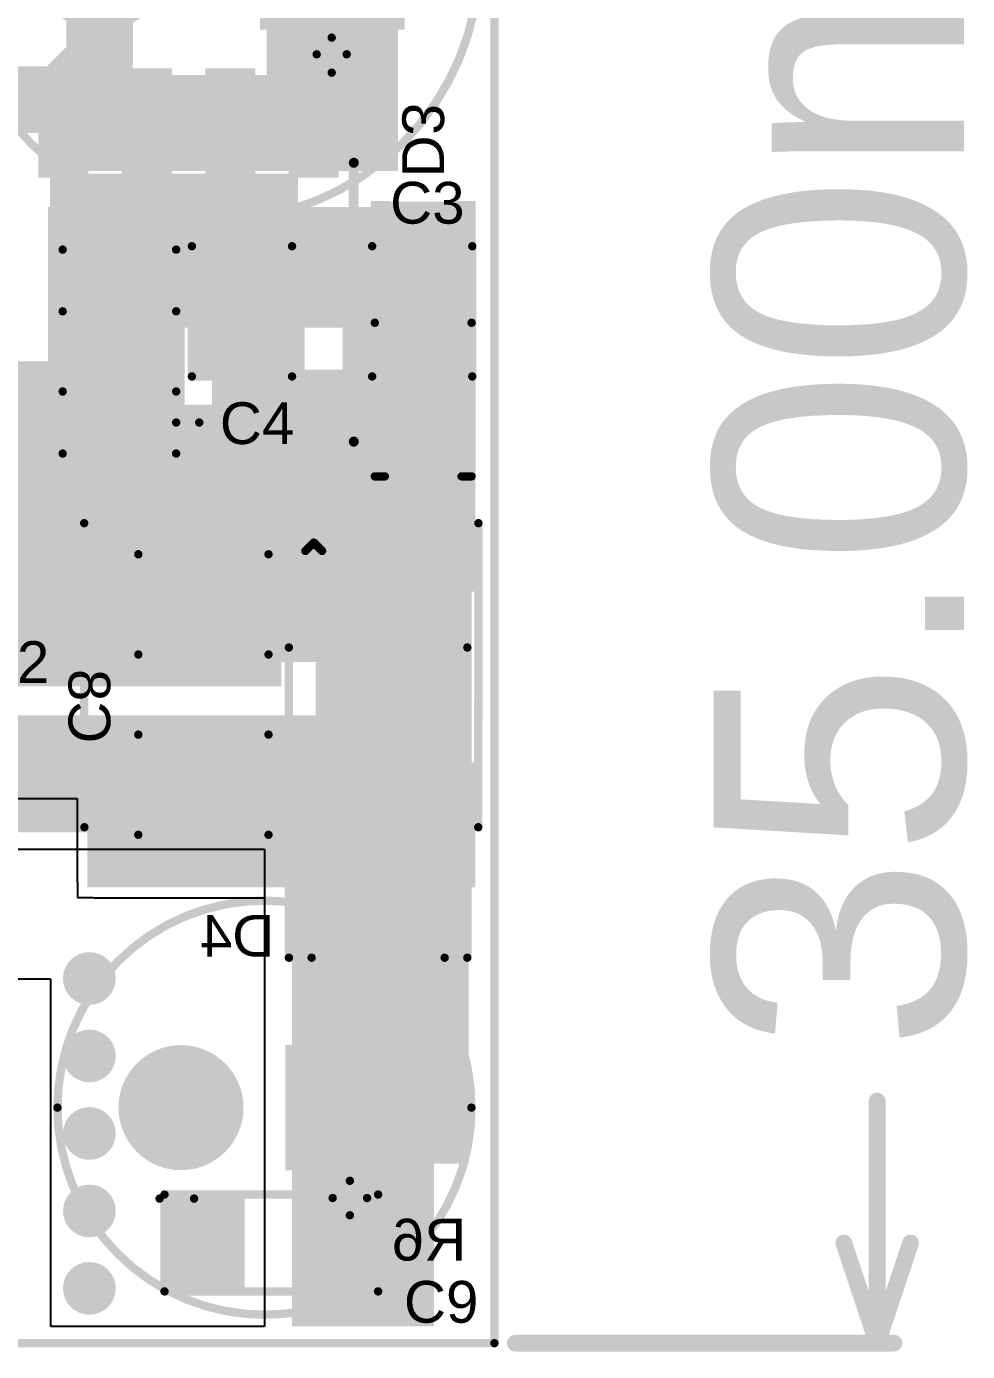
# Model space of a CAD drawing. Header units: millimetres. Extents: x -0.24 to 4.31, y 0 to 2.89.
# Drawn here: x 1.176 to 1.74, y -0.005 to 0.789 of the extents above; entities that cross this region are included whole.
import ezdxf

# ---------------------------------------------------------------- set-up
doc = ezdxf.new("R2010")
doc.units = ezdxf.units.MM
doc.header["$MEASUREMENT"] = 0
for name, color, linetype in [('BottomLayer', 5, 'Continuous'), ('BottomOverlay', 54, 'Continuous'), ('BottomPaste', 16, 'Continuous'), ('BottomSolder', 6, 'Continuous'), ('Mechanical1', 6, 'Continuous'), ('Mechanical2', 216, 'Continuous'), ('MultiLayer', 9, 'Continuous'), ('PadHoleLayer', 156, 'Continuous'), ('TopLayer', 1, 'Continuous'), ('TopOverlay', 2, 'Continuous'), ('TopPaste', 8, 'Continuous'), ('TopSolder', 216, 'Continuous'), ('ViaHoleLayer', 16, 'Continuous')]:
    doc.layers.add(name, color=color, linetype=linetype)
doc.styles.add('Arial', font='', dxfattribs={"height": 0.2})
doc.styles.get('Arial').set_extended_font_data('Arial')

# ---------------------------------------------------------------- blocks, each defined once
blk = doc.blocks.new('6_8UF400V87EC0241_8')
at = {"layer": 'BottomLayer'}
blk.add_hatch(color=5, dxfattribs=at).paths.add_polyline_path([(-0.10866, 0.03937), (-0.02992, 0.03937), (-0.02992, -0.03937), (-0.10866, -0.03937)])
h = blk.add_hatch(color=5, dxfattribs=at)
edge = h.paths.add_edge_path()
edge.add_arc((0.06929, 0), 0.03937, 0, 360)
at = {"layer": 'BottomSolder'}
blk.add_hatch(color=6, dxfattribs=at).paths.add_polyline_path([(-0.11266, 0.04337), (-0.02592, 0.04337), (-0.02592, -0.04337), (-0.11266, -0.04337)])
h = blk.add_hatch(color=6, dxfattribs=at)
edge = h.paths.add_edge_path()
edge.add_arc((0.06929, 0), 0.04337, 0, 360)
at = {"layer": 'MultiLayer'}
blk.add_hatch(color=9, dxfattribs=at).paths.add_polyline_path([(-0.10866, 0.03937), (-0.02992, 0.03937), (-0.02992, -0.03937), (-0.10866, -0.03937)])
h = blk.add_hatch(color=9, dxfattribs=at)
edge = h.paths.add_edge_path()
edge.add_arc((0.06929, 0), 0.03937, 0, 360)
at = {"layer": 'PadHoleLayer'}
h = blk.add_hatch(color=156, dxfattribs=at)
edge = h.paths.add_edge_path()
edge.add_arc((-0.06929, 0), 0.01969, 0, 360)
h = blk.add_hatch(color=156, dxfattribs=at)
edge = h.paths.add_edge_path()
edge.add_arc((0.06929, 0), 0.01969, 0, 360)
at = {"layer": 'TopLayer'}
blk.add_hatch(color=1, dxfattribs=at).paths.add_polyline_path([(-0.10866, 0.03937), (-0.02992, 0.03937), (-0.02992, -0.03937), (-0.10866, -0.03937)])
h = blk.add_hatch(color=1, dxfattribs=at)
edge = h.paths.add_edge_path()
edge.add_arc((0.06929, 0), 0.03937, 0, 360)
at = {"layer": 'TopSolder'}
blk.add_hatch(color=216, dxfattribs=at).paths.add_polyline_path([(-0.11266, 0.04337), (-0.02592, 0.04337), (-0.02592, -0.04337), (-0.11266, -0.04337)])
h = blk.add_hatch(color=216, dxfattribs=at)
edge = h.paths.add_edge_path()
edge.add_arc((0.06929, 0), 0.04337, 0, 360)
at = {"layer": 'TopOverlay'}
for points, const_width in [([(0.15748, 0, 1), (-0.15748, 0, 1)], 0.005), ([(-0.07015, 0.06907, 1), (-0.06765, 0.06907, 1)], 0.0025), ([(-0.07915, 0.05807, 1), (-0.07665, 0.05807, 1)], 0.0025), ([(-0.06115, 0.05807, 1), (-0.05865, 0.05807, 1)], 0.0025), ([(-0.07015, 0.04807, 1), (-0.06765, 0.04807, 1)], 0.0025), ([(-0.15873, 0, 1), (-0.15623, 0, 1)], 0.0025), ([(0.15623, 0, 1), (0.15873, 0, 1)], 0.0025)]:
    blk.add_lwpolyline(points, format="xyb", close=True, dxfattribs=dict(at, const_width=const_width))
at = {"layer": 'TopOverlay', "const_width": 0.005}
for points in [[(-0.0689, 0.06907), (-0.0689, 0.04807)], [(-0.0599, 0.05807), (-0.0779, 0.05807)]]:
    blk.add_lwpolyline(points, dxfattribs=at)
blk = doc.blocks.new('YNR6045_221M_10')
at = {"layer": 'TopLayer'}
for points in [[(-0.12205, 0.1122), (-0.05512, 0.1122), (-0.05512, -0.1122), (-0.12205, -0.1122)], [(0.05512, 0.1122), (0.12205, 0.1122), (0.12205, -0.1122), (0.05512, -0.1122)]]:
    blk.add_hatch(color=1, dxfattribs=at).paths.add_polyline_path(points)
at = {"layer": 'TopPaste'}
for points in [[(-0.12205, 0.1122), (-0.05512, 0.1122), (-0.05512, -0.1122), (-0.12205, -0.1122)], [(0.05512, 0.1122), (0.12205, 0.1122), (0.12205, -0.1122), (0.05512, -0.1122)]]:
    blk.add_hatch(color=8, dxfattribs=at).paths.add_polyline_path(points)
at = {"layer": 'TopSolder'}
for points in [[(-0.12605, 0.1162), (-0.05112, 0.1162), (-0.05112, -0.1162), (-0.12605, -0.1162)], [(0.05112, 0.1162), (0.12605, 0.1162), (0.12605, -0.1162), (0.05112, -0.1162)]]:
    blk.add_hatch(color=216, dxfattribs=at).paths.add_polyline_path(points)
at = {"layer": 'TopOverlay', "const_width": 0.005}
for points in [[(0.09, 0.118), (-0.09211, 0.11811)], [(-0.09211, -0.11811), (0.09, -0.118)]]:
    blk.add_lwpolyline(points, dxfattribs=at)
at = {"layer": 'TopOverlay', "const_width": 0.0025}
for points in [[(-0.09336, 0.11811, 1), (-0.09086, 0.11811, 1)], [(0.08875, 0.118, 1), (0.09125, 0.118, 1)], [(-0.09336, -0.11811, 1), (-0.09086, -0.11811, 1)], [(0.08875, -0.118, 1), (0.09125, -0.118, 1)]]:
    blk.add_lwpolyline(points, format="xyb", close=True, dxfattribs=at)
blk = doc.blocks.new('SHW680UF10V6_3X11_11')
at = {"layer": 'BottomLayer'}
blk.add_hatch(color=5, dxfattribs=at).paths.add_polyline_path([(-0.08346, 0.03346), (-0.01654, 0.03346), (-0.01654, -0.03346), (-0.08346, -0.03346)])
h = blk.add_hatch(color=5, dxfattribs=at)
edge = h.paths.add_edge_path()
edge.add_arc((0.05, 0), 0.03346, 0, 360)
at = {"layer": 'BottomSolder'}
blk.add_hatch(color=6, dxfattribs=at).paths.add_polyline_path([(-0.08746, 0.03746), (-0.01254, 0.03746), (-0.01254, -0.03746), (-0.08746, -0.03746)])
h = blk.add_hatch(color=6, dxfattribs=at)
edge = h.paths.add_edge_path()
edge.add_arc((0.05, 0), 0.03746, 0, 360)
at = {"layer": 'MultiLayer'}
blk.add_hatch(color=9, dxfattribs=at).paths.add_polyline_path([(-0.08346, 0.03346), (-0.01654, 0.03346), (-0.01654, -0.03346), (-0.08346, -0.03346)])
h = blk.add_hatch(color=9, dxfattribs=at)
edge = h.paths.add_edge_path()
edge.add_arc((0.05, 0), 0.03346, 0, 360)
at = {"layer": 'PadHoleLayer'}
h = blk.add_hatch(color=156, dxfattribs=at)
edge = h.paths.add_edge_path()
edge.add_arc((-0.05, 0), 0.01969, 0, 360)
h = blk.add_hatch(color=156, dxfattribs=at)
edge = h.paths.add_edge_path()
edge.add_arc((0.05, 0), 0.01969, 0, 360)
at = {"layer": 'TopLayer'}
blk.add_hatch(color=1, dxfattribs=at).paths.add_polyline_path([(-0.08346, 0.03346), (-0.01654, 0.03346), (-0.01654, -0.03346), (-0.08346, -0.03346)])
h = blk.add_hatch(color=1, dxfattribs=at)
edge = h.paths.add_edge_path()
edge.add_arc((0.05, 0), 0.03346, 0, 360)
at = {"layer": 'TopSolder'}
blk.add_hatch(color=216, dxfattribs=at).paths.add_polyline_path([(-0.08746, 0.03746), (-0.01254, 0.03746), (-0.01254, -0.03746), (-0.08746, -0.03746)])
h = blk.add_hatch(color=216, dxfattribs=at)
edge = h.paths.add_edge_path()
edge.add_arc((0.05, 0), 0.03746, 0, 360)
at = {"layer": 'TopOverlay'}
for points, const_width in [([(0.12402, 0, 1), (-0.12402, 0, 1)], 0.005), ([(-0.05243, 0.06447, 1), (-0.04993, 0.06447, 1)], 0.0025), ([(-0.06277, 0.05413, 1), (-0.06027, 0.05413, 1)], 0.0025), ([(-0.0421, 0.05413, 1), (-0.0396, 0.05413, 1)], 0.0025), ([(0.04091, 0.05447, 1), (0.04342, 0.05447, 1)], 0.0025), ([(0.06158, 0.05447, 1), (0.06408, 0.05447, 1)], 0.0025), ([(-0.05243, 0.0438, 1), (-0.04993, 0.0438, 1)], 0.0025), ([(-0.12527, 0, 1), (-0.12277, 0, 1)], 0.0025), ([(0.12277, 0, 1), (0.12527, 0, 1)], 0.0025)]:
    blk.add_lwpolyline(points, format="xyb", close=True, dxfattribs=dict(at, const_width=const_width))
at = {"layer": 'TopOverlay', "const_width": 0.005}
for points in [[(-0.05118, 0.06447), (-0.05118, 0.0438)], [(-0.04085, 0.05413), (-0.06152, 0.05413)], [(0.06283, 0.05447), (0.04217, 0.05447)]]:
    blk.add_lwpolyline(points, dxfattribs=at)
blk = doc.blocks.new('C___1206_12')
at = {"layer": 'TopLayer'}
for points in [[(-0.07953, 0.035), (-0.02047, 0.035), (-0.02047, -0.035), (-0.07953, -0.035)], [(0.02047, 0.035), (0.07953, 0.035), (0.07953, -0.035), (0.02047, -0.035)]]:
    blk.add_hatch(color=1, dxfattribs=at).paths.add_polyline_path(points)
at = {"layer": 'TopPaste'}
for points in [[(-0.07953, 0.035), (-0.02047, 0.035), (-0.02047, -0.035), (-0.07953, -0.035)], [(0.02047, 0.035), (0.07953, 0.035), (0.07953, -0.035), (0.02047, -0.035)]]:
    blk.add_hatch(color=8, dxfattribs=at).paths.add_polyline_path(points)
at = {"layer": 'TopSolder'}
for points in [[(-0.08353, 0.039), (-0.01647, 0.039), (-0.01647, -0.039), (-0.08353, -0.039)], [(0.01647, 0.039), (0.08353, 0.039), (0.08353, -0.039), (0.01647, -0.039)]]:
    blk.add_hatch(color=216, dxfattribs=at).paths.add_polyline_path(points)
at = {"layer": 'TopOverlay', "const_width": 0.005}
for points in [[(-0.084, 0.039), (-0.084, -0.039)], [(-0.024, 0.039), (-0.084, 0.039)], [(0.084, 0.039), (0.024, 0.039)], [(0.084, 0.039), (0.084, -0.039)], [(-0.024, -0.039), (-0.084, -0.039)], [(0.084, -0.039), (0.024, -0.039)]]:
    blk.add_lwpolyline(points, dxfattribs=at)
at = {"layer": 'TopOverlay', "const_width": 0.0025}
for points in [[(-0.08525, 0.039, 1), (-0.08275, 0.039, 1)], [(-0.08525, 0.039, 1), (-0.08275, 0.039, 1)], [(-0.02525, 0.039, 1), (-0.02275, 0.039, 1)], [(0.02275, 0.039, 1), (0.02525, 0.039, 1)], [(0.08275, 0.039, 1), (0.08525, 0.039, 1)], [(0.08275, 0.039, 1), (0.08525, 0.039, 1)], [(-0.08525, -0.039, 1), (-0.08275, -0.039, 1)], [(-0.08525, -0.039, 1), (-0.08275, -0.039, 1)], [(-0.02525, -0.039, 1), (-0.02275, -0.039, 1)], [(0.02275, -0.039, 1), (0.02525, -0.039, 1)], [(0.08275, -0.039, 1), (0.08525, -0.039, 1)], [(0.08275, -0.039, 1), (0.08525, -0.039, 1)]]:
    blk.add_lwpolyline(points, format="xyb", close=True, dxfattribs=at)
blk = doc.blocks.new('C___0805_13')
at = {"layer": 'TopLayer'}
for points in [[(-0.05772, 0.03), (-0.02228, 0.03), (-0.02228, -0.03), (-0.05772, -0.03)], [(0.02228, 0.03), (0.05772, 0.03), (0.05772, -0.03), (0.02228, -0.03)]]:
    blk.add_hatch(color=1, dxfattribs=at).paths.add_polyline_path(points)
at = {"layer": 'TopPaste'}
for points in [[(-0.05772, 0.03), (-0.02228, 0.03), (-0.02228, -0.03), (-0.05772, -0.03)], [(0.02228, 0.03), (0.05772, 0.03), (0.05772, -0.03), (0.02228, -0.03)]]:
    blk.add_hatch(color=8, dxfattribs=at).paths.add_polyline_path(points)
at = {"layer": 'TopSolder'}
for points in [[(-0.06047, 0.03276), (-0.01953, 0.03276), (-0.01953, -0.03276), (-0.06047, -0.03276)], [(0.01953, 0.03276), (0.06047, 0.03276), (0.06047, -0.03276), (0.01953, -0.03276)]]:
    blk.add_hatch(color=216, dxfattribs=at).paths.add_polyline_path(points)
at = {"layer": 'TopOverlay', "const_width": 0.005}
for points in [[(-0.06117, 0.034), (-0.024, 0.034)], [(-0.06117, 0.034), (-0.06117, -0.034)], [(0.024, 0.034), (0.06095, 0.034)], [(0.06095, 0.034), (0.06095, -0.034)], [(-0.06117, -0.034), (-0.024, -0.034)], [(0.024, -0.034), (0.06095, -0.034)]]:
    blk.add_lwpolyline(points, dxfattribs=at)
at = {"layer": 'TopOverlay', "const_width": 0.0025}
for points in [[(-0.06242, 0.034, 1), (-0.05992, 0.034, 1)], [(-0.06242, 0.034, 1), (-0.05992, 0.034, 1)], [(-0.02525, 0.034, 1), (-0.02275, 0.034, 1)], [(0.02275, 0.034, 1), (0.02525, 0.034, 1)], [(0.0597, 0.034, 1), (0.0622, 0.034, 1)], [(0.0597, 0.034, 1), (0.0622, 0.034, 1)], [(-0.06242, -0.034, 1), (-0.05992, -0.034, 1)], [(-0.06242, -0.034, 1), (-0.05992, -0.034, 1)], [(-0.02525, -0.034, 1), (-0.02275, -0.034, 1)], [(0.02275, -0.034, 1), (0.02525, -0.034, 1)], [(0.0597, -0.034, 1), (0.0622, -0.034, 1)], [(0.0597, -0.034, 1), (0.0622, -0.034, 1)]]:
    blk.add_lwpolyline(points, format="xyb", close=True, dxfattribs=at)
blk = doc.blocks.new('C___1206_B_16')
at = {"layer": 'BottomLayer'}
for points in [[(-0.08, 0.035), (-0.02, 0.035), (-0.02, -0.035), (-0.08, -0.035)], [(0.02, 0.035), (0.08, 0.035), (0.08, -0.035), (0.02, -0.035)]]:
    blk.add_hatch(color=5, dxfattribs=at).paths.add_polyline_path(points)
at = {"layer": 'BottomPaste'}
for points in [[(-0.08, 0.035), (-0.02, 0.035), (-0.02, -0.035), (-0.08, -0.035)], [(0.02, 0.035), (0.08, 0.035), (0.08, -0.035), (0.02, -0.035)]]:
    blk.add_hatch(color=16, dxfattribs=at).paths.add_polyline_path(points)
at = {"layer": 'BottomSolder'}
for points in [[(-0.084, 0.039), (-0.016, 0.039), (-0.016, -0.039), (-0.084, -0.039)], [(0.016, 0.039), (0.084, 0.039), (0.084, -0.039), (0.016, -0.039)]]:
    blk.add_hatch(color=6, dxfattribs=at).paths.add_polyline_path(points)
at = {"layer": 'BottomOverlay', "const_width": 0.005}
for points in [[(-0.084, -0.039), (-0.084, 0.039)], [(-0.024, 0.039), (-0.084, 0.039)], [(0.084, 0.039), (0.024, 0.039)], [(0.084, -0.039), (0.084, 0.039)], [(-0.024, -0.039), (-0.084, -0.039)], [(0.084, -0.039), (0.024, -0.039)]]:
    blk.add_lwpolyline(points, dxfattribs=at)
at = {"layer": 'BottomOverlay', "const_width": 0.0025}
for points in [[(-0.08525, 0.039, 1), (-0.08275, 0.039, 1)], [(-0.08525, 0.039, 1), (-0.08275, 0.039, 1)], [(-0.02525, 0.039, 1), (-0.02275, 0.039, 1)], [(0.02275, 0.039, 1), (0.02525, 0.039, 1)], [(0.08275, 0.039, 1), (0.08525, 0.039, 1)], [(0.08275, 0.039, 1), (0.08525, 0.039, 1)], [(-0.08525, -0.039, 1), (-0.08275, -0.039, 1)], [(-0.08525, -0.039, 1), (-0.08275, -0.039, 1)], [(-0.02525, -0.039, 1), (-0.02275, -0.039, 1)], [(0.02275, -0.039, 1), (0.02525, -0.039, 1)], [(0.08275, -0.039, 1), (0.08525, -0.039, 1)], [(0.08275, -0.039, 1), (0.08525, -0.039, 1)]]:
    blk.add_lwpolyline(points, format="xyb", close=True, dxfattribs=at)
blk = doc.blocks.new('SOD_123_B_19')
at = {"layer": 'BottomLayer'}
for points in [[(-0.08071, -0.01772), (-0.08071, 0.01772), (-0.04331, 0.01772), (-0.04331, -0.01772)], [(0.04331, -0.01772), (0.04331, 0.01772), (0.08071, 0.01772), (0.08071, -0.01772)]]:
    blk.add_hatch(color=5, dxfattribs=at).paths.add_polyline_path(points)
at = {"layer": 'BottomOverlay'}
for points in [[(0.038, 0.02), (0.111, 0.02), (0.111, 0.0315), (0.038, 0.0315)], [(0.08308, -0.03115), (0.11062, -0.03115), (0.11062, 0.03085), (0.08308, 0.03085)], [(0.038, -0.0315), (0.111, -0.0315), (0.111, -0.02), (0.038, -0.02)]]:
    blk.add_hatch(color=54, dxfattribs=at).paths.add_polyline_path(points)
at = {"layer": 'BottomPaste'}
for points in [[(-0.08071, -0.01772), (-0.08071, 0.01772), (-0.04331, 0.01772), (-0.04331, -0.01772)], [(0.04331, -0.01772), (0.04331, 0.01772), (0.08071, 0.01772), (0.08071, -0.01772)]]:
    blk.add_hatch(color=16, dxfattribs=at).paths.add_polyline_path(points)
at = {"layer": 'BottomSolder'}
for points in [[(-0.08471, -0.02172), (-0.08471, 0.02172), (-0.03931, 0.02172), (-0.03931, -0.02172)], [(0.03931, -0.02172), (0.03931, 0.02172), (0.08471, 0.02172), (0.08471, -0.02172)]]:
    blk.add_hatch(color=6, dxfattribs=at).paths.add_polyline_path(points)
at = {"layer": 'BottomOverlay', "const_width": 0.005}
for points in [[(-0.054, 0.029), (-0.054, 0.023)], [(-0.054, 0.029), (0.038, 0.029)], [(-0.054, -0.023), (-0.054, -0.029)], [(-0.054, -0.029), (0.038, -0.029)]]:
    blk.add_lwpolyline(points, dxfattribs=at)
at = {"layer": 'BottomOverlay', "const_width": 0.0025}
for points in [[(-0.05525, 0.029, 1), (-0.05275, 0.029, 1)], [(-0.05525, 0.029, 1), (-0.05275, 0.029, 1)], [(-0.05525, 0.023, 1), (-0.05275, 0.023, 1)], [(0.03675, 0.029, 1), (0.03925, 0.029, 1)], [(-0.05525, -0.023, 1), (-0.05275, -0.023, 1)], [(-0.05525, -0.029, 1), (-0.05275, -0.029, 1)], [(-0.05525, -0.029, 1), (-0.05275, -0.029, 1)], [(0.03675, -0.029, 1), (0.03925, -0.029, 1)]]:
    blk.add_lwpolyline(points, format="xyb", close=True, dxfattribs=at)
blk = doc.blocks.new('SMA_B_20')
at = {"layer": 'BottomLayer'}
for points in [[(-0.12795, 0.03346), (-0.02953, 0.03346), (-0.02953, -0.03346), (-0.12795, -0.03346)], [(0.02953, 0.03346), (0.12795, 0.03346), (0.12795, -0.03346), (0.02953, -0.03346)]]:
    blk.add_hatch(color=5, dxfattribs=at).paths.add_polyline_path(points)
at = {"layer": 'BottomOverlay'}
for points in [[(-0.15471, -0.05595), (-0.12905, -0.05595), (-0.12905, 0.056), (-0.15471, 0.056)], [(-0.12992, 0.03638), (-0.1022, 0.03638), (-0.1022, 0.05598), (-0.12992, 0.05598)], [(-0.12992, -0.05598), (-0.1022, -0.05598), (-0.1022, -0.03638), (-0.12992, -0.03638)]]:
    blk.add_hatch(color=54, dxfattribs=at).paths.add_polyline_path(points)
at = {"layer": 'BottomPaste'}
for points in [[(-0.12795, 0.03346), (-0.02953, 0.03346), (-0.02953, -0.03346), (-0.12795, -0.03346)], [(0.02953, 0.03346), (0.12795, 0.03346), (0.12795, -0.03346), (0.02953, -0.03346)]]:
    blk.add_hatch(color=16, dxfattribs=at).paths.add_polyline_path(points)
at = {"layer": 'BottomSolder'}
for points in [[(-0.13195, 0.03746), (-0.02553, 0.03746), (-0.02553, -0.03746), (-0.13195, -0.03746)], [(0.02553, 0.03746), (0.13195, 0.03746), (0.13195, -0.03746), (0.02553, -0.03746)]]:
    blk.add_hatch(color=6, dxfattribs=at).paths.add_polyline_path(points)
at = {"layer": 'BottomOverlay', "const_width": 0.005}
for points in [[(0.08115, 0.05345), (-0.10465, 0.05345)], [(0.08115, 0.03985), (0.08115, 0.05345)], [(0.08115, -0.05345), (0.08115, -0.03985)], [(0.08115, -0.05345), (-0.10465, -0.05345)]]:
    blk.add_lwpolyline(points, dxfattribs=at)
at = {"layer": 'BottomOverlay', "const_width": 0.0025}
for points in [[(-0.1059, 0.05345, 1), (-0.1034, 0.05345, 1)], [(0.0799, 0.05345, 1), (0.0824, 0.05345, 1)], [(0.0799, 0.05345, 1), (0.0824, 0.05345, 1)], [(0.0799, 0.03985, 1), (0.0824, 0.03985, 1)], [(0.0799, -0.03985, 1), (0.0824, -0.03985, 1)], [(-0.1059, -0.05345, 1), (-0.1034, -0.05345, 1)], [(0.0799, -0.05345, 1), (0.0824, -0.05345, 1)], [(0.0799, -0.05345, 1), (0.0824, -0.05345, 1)]]:
    blk.add_lwpolyline(points, format="xyb", close=True, dxfattribs=at)
blk = doc.blocks.new('SOP_16_B_27')
at = {"layer": 'BottomLayer'}
for points in [[(-0.13605, 0.186), (-0.0785, 0.186), (-0.0785, 0.164), (-0.13605, 0.164)], [(0.0785, 0.186), (0.13605, 0.186), (0.13605, 0.164), (0.0785, 0.164)], [(-0.13605, 0.136), (-0.0785, 0.136), (-0.0785, 0.114), (-0.13605, 0.114)], [(0.0785, 0.136), (0.13605, 0.136), (0.13605, 0.114), (0.0785, 0.114)], [(-0.13605, 0.086), (-0.0785, 0.086), (-0.0785, 0.064), (-0.13605, 0.064)], [(0.0785, 0.086), (0.13605, 0.086), (0.13605, 0.064), (0.0785, 0.064)], [(-0.13605, 0.036), (-0.0785, 0.036), (-0.0785, 0.014), (-0.13605, 0.014)], [(0.0785, 0.036), (0.13605, 0.036), (0.13605, 0.014), (0.0785, 0.014)], [(-0.13605, -0.014), (-0.0785, -0.014), (-0.0785, -0.036), (-0.13605, -0.036)], [(0.0785, -0.014), (0.13605, -0.014), (0.13605, -0.036), (0.0785, -0.036)], [(-0.13605, -0.064), (-0.0785, -0.064), (-0.0785, -0.086), (-0.13605, -0.086)], [(0.0785, -0.064), (0.13605, -0.064), (0.13605, -0.086), (0.0785, -0.086)], [(-0.13605, -0.114), (-0.0785, -0.114), (-0.0785, -0.136), (-0.13605, -0.136)], [(0.0785, -0.114), (0.13605, -0.114), (0.13605, -0.136), (0.0785, -0.136)], [(-0.13605, -0.164), (-0.0785, -0.164), (-0.0785, -0.186), (-0.13605, -0.186)], [(0.0785, -0.164), (0.13605, -0.164), (0.13605, -0.186), (0.0785, -0.186)]]:
    blk.add_hatch(color=5, dxfattribs=at).paths.add_polyline_path(points)
at = {"layer": 'BottomPaste'}
for points in [[(-0.13605, 0.186), (-0.0785, 0.186), (-0.0785, 0.164), (-0.13605, 0.164)], [(0.0785, 0.186), (0.13605, 0.186), (0.13605, 0.164), (0.0785, 0.164)], [(-0.13605, 0.136), (-0.0785, 0.136), (-0.0785, 0.114), (-0.13605, 0.114)], [(0.0785, 0.136), (0.13605, 0.136), (0.13605, 0.114), (0.0785, 0.114)], [(-0.13605, 0.086), (-0.0785, 0.086), (-0.0785, 0.064), (-0.13605, 0.064)], [(0.0785, 0.086), (0.13605, 0.086), (0.13605, 0.064), (0.0785, 0.064)], [(-0.13605, 0.036), (-0.0785, 0.036), (-0.0785, 0.014), (-0.13605, 0.014)], [(0.0785, 0.036), (0.13605, 0.036), (0.13605, 0.014), (0.0785, 0.014)], [(-0.13605, -0.014), (-0.0785, -0.014), (-0.0785, -0.036), (-0.13605, -0.036)], [(0.0785, -0.014), (0.13605, -0.014), (0.13605, -0.036), (0.0785, -0.036)], [(-0.13605, -0.064), (-0.0785, -0.064), (-0.0785, -0.086), (-0.13605, -0.086)], [(0.0785, -0.064), (0.13605, -0.064), (0.13605, -0.086), (0.0785, -0.086)], [(-0.13605, -0.114), (-0.0785, -0.114), (-0.0785, -0.136), (-0.13605, -0.136)], [(0.0785, -0.114), (0.13605, -0.114), (0.13605, -0.136), (0.0785, -0.136)], [(-0.13605, -0.164), (-0.0785, -0.164), (-0.0785, -0.186), (-0.13605, -0.186)], [(0.0785, -0.164), (0.13605, -0.164), (0.13605, -0.186), (0.0785, -0.186)]]:
    blk.add_hatch(color=16, dxfattribs=at).paths.add_polyline_path(points)
at = {"layer": 'BottomSolder'}
for points in [[(-0.14005, 0.19), (-0.0745, 0.19), (-0.0745, 0.16), (-0.14005, 0.16)], [(0.0745, 0.19), (0.14005, 0.19), (0.14005, 0.16), (0.0745, 0.16)], [(-0.14005, 0.14), (-0.0745, 0.14), (-0.0745, 0.11), (-0.14005, 0.11)], [(0.0745, 0.14), (0.14005, 0.14), (0.14005, 0.11), (0.0745, 0.11)], [(-0.14005, 0.09), (-0.0745, 0.09), (-0.0745, 0.06), (-0.14005, 0.06)], [(0.0745, 0.09), (0.14005, 0.09), (0.14005, 0.06), (0.0745, 0.06)], [(-0.14005, 0.04), (-0.0745, 0.04), (-0.0745, 0.01), (-0.14005, 0.01)], [(0.0745, 0.04), (0.14005, 0.04), (0.14005, 0.01), (0.0745, 0.01)], [(-0.14005, -0.01), (-0.0745, -0.01), (-0.0745, -0.04), (-0.14005, -0.04)], [(0.0745, -0.01), (0.14005, -0.01), (0.14005, -0.04), (0.0745, -0.04)], [(-0.14005, -0.06), (-0.0745, -0.06), (-0.0745, -0.09), (-0.14005, -0.09)], [(0.0745, -0.06), (0.14005, -0.06), (0.14005, -0.09), (0.0745, -0.09)], [(-0.14005, -0.11), (-0.0745, -0.11), (-0.0745, -0.14), (-0.14005, -0.14)], [(0.0745, -0.11), (0.14005, -0.11), (0.14005, -0.14), (0.0745, -0.14)], [(-0.14005, -0.16), (-0.0745, -0.16), (-0.0745, -0.19), (-0.14005, -0.19)], [(0.0745, -0.16), (0.14005, -0.16), (0.14005, -0.19), (0.0745, -0.19)]]:
    blk.add_hatch(color=6, dxfattribs=at).paths.add_polyline_path(points)
at = {"layer": 'BottomOverlay'}
for points, const_width in [([(-0.0835, 0.199), (0.0835, 0.199)], 0.006), ([(-0.149, -0.17), (-0.144, -0.175)], 0.005), ([(-0.149, -0.17), (-0.149, -0.18)], 0.005), ([(-0.144, -0.175), (-0.149, -0.18)], 0.005), ([(-0.0835, -0.199), (0.0835, -0.199)], 0.006)]:
    blk.add_lwpolyline(points, dxfattribs=dict(at, const_width=const_width))
for points, const_width in [([(-0.085, 0.199, 1), (-0.082, 0.199, 1)], 0.003), ([(0.082, 0.199, 1), (0.085, 0.199, 1)], 0.003), ([(-0.15025, -0.17, 1), (-0.14775, -0.17, 1)], 0.0025), ([(-0.15025, -0.17, 1), (-0.14775, -0.17, 1)], 0.0025), ([(-0.14525, -0.175, 1), (-0.14275, -0.175, 1)], 0.0025), ([(-0.14525, -0.175, 1), (-0.14275, -0.175, 1)], 0.0025), ([(-0.15025, -0.18, 1), (-0.14775, -0.18, 1)], 0.0025), ([(-0.15025, -0.18, 1), (-0.14775, -0.18, 1)], 0.0025), ([(-0.085, -0.199, 1), (-0.082, -0.199, 1)], 0.003), ([(0.082, -0.199, 1), (0.085, -0.199, 1)], 0.003)]:
    blk.add_lwpolyline(points, format="xyb", close=True, dxfattribs=dict(at, const_width=const_width))
blk = doc.blocks.new('RES_0805_B_50')
at = {"layer": 'BottomLayer'}
for points in [[(-0.06, 0.025), (-0.02, 0.025), (-0.02, -0.025), (-0.06, -0.025)], [(0.02, 0.025), (0.06, 0.025), (0.06, -0.025), (0.02, -0.025)]]:
    blk.add_hatch(color=5, dxfattribs=at).paths.add_polyline_path(points)
at = {"layer": 'BottomPaste'}
for points in [[(-0.06, 0.025), (-0.02, 0.025), (-0.02, -0.025), (-0.06, -0.025)], [(0.02, 0.025), (0.06, 0.025), (0.06, -0.025), (0.02, -0.025)]]:
    blk.add_hatch(color=16, dxfattribs=at).paths.add_polyline_path(points)
at = {"layer": 'BottomSolder'}
for points in [[(-0.064, 0.029), (-0.016, 0.029), (-0.016, -0.029), (-0.064, -0.029)], [(0.016, 0.029), (0.064, 0.029), (0.064, -0.029), (0.016, -0.029)]]:
    blk.add_hatch(color=6, dxfattribs=at).paths.add_polyline_path(points)
at = {"layer": 'BottomOverlay', "const_width": 0.005}
for points in [[(-0.064, 0.029), (0.064, 0.029)], [(-0.064, -0.029), (-0.064, 0.029)], [(0.064, -0.029), (0.064, 0.029)], [(-0.064, -0.029), (0.064, -0.029)]]:
    blk.add_lwpolyline(points, dxfattribs=at)
at = {"layer": 'BottomOverlay', "const_width": 0.0025}
for points in [[(-0.06525, 0.029, 1), (-0.06275, 0.029, 1)], [(-0.06525, 0.029, 1), (-0.06275, 0.029, 1)], [(0.06275, 0.029, 1), (0.06525, 0.029, 1)], [(0.06275, 0.029, 1), (0.06525, 0.029, 1)], [(-0.06525, -0.029, 1), (-0.06275, -0.029, 1)], [(-0.06525, -0.029, 1), (-0.06275, -0.029, 1)], [(0.06275, -0.029, 1), (0.06525, -0.029, 1)], [(0.06275, -0.029, 1), (0.06525, -0.029, 1)]]:
    blk.add_lwpolyline(points, format="xyb", close=True, dxfattribs=at)

msp = doc.modelspace()

# ---------------------------------------------------------------- hatches: boundary and pattern name
at = {"layer": 'BottomLayer'}
for points in [[(1.32021, 0.70197), (1.39895, 0.70197), (1.39895, 0.86937), (1.32021, 0.86937)], [(1.18743, 0.70197), (1.35943, 0.70197), (1.35943, 0.75952), (1.18743, 0.75952)], [(1.18931, 0.60815), (1.43781, 0.60815), (1.43781, 0.68053), (1.18931, 0.68053)], [(1.18931, 0.558), (1.271, 0.558), (1.271, 0.654), (1.18931, 0.654)], [(1.28743, 0.43847), (1.32908, 0.43847), (1.32908, 0.583), (1.28743, 0.583)], [(1.28743, 0.48743), (1.35943, 0.48743), (1.35943, 0.583), (1.28743, 0.583)], [(1.28835, 0.54497), (1.43857, 0.54497), (1.43857, 0.583), (1.28835, 0.583)], [(1.22687, 0.48743), (1.271, 0.48743), (1.271, 0.56947), (1.22687, 0.56947)], [(1.18743, 0.44651), (1.20943, 0.44651), (1.20943, 0.54497), (1.18743, 0.54497)], [(1.38322, 0.33608), (1.43839, 0.33608), (1.43839, 0.52984), (1.38322, 0.52984)], [(1.08743, 0.39347), (1.32908, 0.39347), (1.32908, 0.46847), (1.08743, 0.46847)], [(1.08743, 0.306), (1.43839, 0.306), (1.43839, 0.376), (1.08743, 0.376)], [(1.33544, 0.01), (1.42047, 0.01), (1.42047, 0.29071), (1.33544, 0.29071)]]:
    msp.add_hatch(color=5, dxfattribs=at).paths.add_polyline_path(points)
h = msp.add_hatch(color=5, dxfattribs=at)
edge = h.paths.add_edge_path()
edge.add_arc((1.217, 0.666), 0.01181, 0, 360)
h = msp.add_hatch(color=5, dxfattribs=at)
edge = h.paths.add_edge_path()
edge.add_arc((1.248, 0.666), 0.01181, 0, 360)
h = msp.add_hatch(color=5, dxfattribs=at)
edge = h.paths.add_edge_path()
edge.add_arc((1.389, 0.56515), 0.01181, 0, 360)
h = msp.add_hatch(color=5, dxfattribs=at)
edge = h.paths.add_edge_path()
edge.add_arc((1.42147, 0.56515), 0.01181, 0, 360)
h = msp.add_hatch(color=5, dxfattribs=at)
edge = h.paths.add_edge_path()
edge.add_arc((1.214, 0.2184), 0.01181, 0, 360)
h = msp.add_hatch(color=5, dxfattribs=at)
edge = h.paths.add_edge_path()
edge.add_arc((1.214, 0.172), 0.01181, 0, 360)
h = msp.add_hatch(color=5, dxfattribs=at)
edge = h.paths.add_edge_path()
edge.add_arc((1.214, 0.1256), 0.01181, 0, 360)
h = msp.add_hatch(color=5, dxfattribs=at)
edge = h.paths.add_edge_path()
edge.add_arc((1.214, 0.0792), 0.01181, 0, 360)
h = msp.add_hatch(color=5, dxfattribs=at)
edge = h.paths.add_edge_path()
edge.add_arc((1.214, 0.03281), 0.01181, 0, 360)
at = {"layer": 'BottomSolder'}
h = msp.add_hatch(color=6, dxfattribs=at)
edge = h.paths.add_edge_path()
edge.add_arc((1.217, 0.666), 0.01581, 0, 360)
h = msp.add_hatch(color=6, dxfattribs=at)
edge = h.paths.add_edge_path()
edge.add_arc((1.248, 0.666), 0.01581, 0, 360)
h = msp.add_hatch(color=6, dxfattribs=at)
edge = h.paths.add_edge_path()
edge.add_arc((1.389, 0.56515), 0.01581, 0, 360)
h = msp.add_hatch(color=6, dxfattribs=at)
edge = h.paths.add_edge_path()
edge.add_arc((1.42147, 0.56515), 0.01581, 0, 360)
h = msp.add_hatch(color=6, dxfattribs=at)
edge = h.paths.add_edge_path()
edge.add_arc((1.214, 0.2184), 0.01581, 0, 360)
h = msp.add_hatch(color=6, dxfattribs=at)
edge = h.paths.add_edge_path()
edge.add_arc((1.214, 0.172), 0.01581, 0, 360)
h = msp.add_hatch(color=6, dxfattribs=at)
edge = h.paths.add_edge_path()
edge.add_arc((1.214, 0.1256), 0.01581, 0, 360)
h = msp.add_hatch(color=6, dxfattribs=at)
edge = h.paths.add_edge_path()
edge.add_arc((1.214, 0.0792), 0.01581, 0, 360)
h = msp.add_hatch(color=6, dxfattribs=at)
edge = h.paths.add_edge_path()
edge.add_arc((1.214, 0.03281), 0.01581, 0, 360)
at = {"layer": 'TopLayer'}
for points in [[(1.19049, 0.61628), (1.33896, 0.61628), (1.33896, 0.70048), (1.19049, 0.70048)], [(1.36574, 0.41347), (1.443, 0.41347), (1.443, 0.653), (1.36574, 0.653)], [(1.14721, 0.48743), (1.262, 0.48743), (1.262, 0.588), (1.14721, 0.588)], [(1.232, 0.49244), (1.41192, 0.49244), (1.41192, 0.56211), (1.232, 0.56211)], [(1.0805, 0.41347), (1.44121, 0.41347), (1.44121, 0.52105), (1.0805, 0.52105)], [(0.95397, 0.40796), (1.443, 0.40796), (1.443, 0.49851), (0.95397, 0.49851)], [(1.2168, 0.27695), (1.44121, 0.27695), (1.44121, 0.36691), (1.2168, 0.36691)], [(1.33544, 0.10758), (1.44121, 0.10758), (1.44121, 0.34388), (1.33544, 0.34388)]]:
    msp.add_hatch(color=1, dxfattribs=at).paths.add_polyline_path(points)
h = msp.add_hatch(color=1, dxfattribs=at)
edge = h.paths.add_edge_path()
edge.add_arc((1.217, 0.666), 0.01181, 0, 360)
h = msp.add_hatch(color=1, dxfattribs=at)
edge = h.paths.add_edge_path()
edge.add_arc((1.248, 0.666), 0.01181, 0, 360)
h = msp.add_hatch(color=1, dxfattribs=at)
edge = h.paths.add_edge_path()
edge.add_arc((1.389, 0.56515), 0.01181, 0, 360)
h = msp.add_hatch(color=1, dxfattribs=at)
edge = h.paths.add_edge_path()
edge.add_arc((1.42147, 0.56515), 0.01181, 0, 360)
h = msp.add_hatch(color=1, dxfattribs=at)
edge = h.paths.add_edge_path()
edge.add_arc((1.214, 0.2184), 0.01181, 0, 360)
h = msp.add_hatch(color=1, dxfattribs=at)
edge = h.paths.add_edge_path()
edge.add_arc((1.214, 0.172), 0.01181, 0, 360)
h = msp.add_hatch(color=1, dxfattribs=at)
edge = h.paths.add_edge_path()
edge.add_arc((1.214, 0.1256), 0.01181, 0, 360)
h = msp.add_hatch(color=1, dxfattribs=at)
edge = h.paths.add_edge_path()
edge.add_arc((1.214, 0.0792), 0.01181, 0, 360)
h = msp.add_hatch(color=1, dxfattribs=at)
edge = h.paths.add_edge_path()
edge.add_arc((1.214, 0.03281), 0.01181, 0, 360)
at = {"layer": 'TopSolder'}
h = msp.add_hatch(color=216, dxfattribs=at)
edge = h.paths.add_edge_path()
edge.add_arc((1.217, 0.666), 0.01581, 0, 360)
h = msp.add_hatch(color=216, dxfattribs=at)
edge = h.paths.add_edge_path()
edge.add_arc((1.248, 0.666), 0.01581, 0, 360)
h = msp.add_hatch(color=216, dxfattribs=at)
edge = h.paths.add_edge_path()
edge.add_arc((1.389, 0.56515), 0.01581, 0, 360)
h = msp.add_hatch(color=216, dxfattribs=at)
edge = h.paths.add_edge_path()
edge.add_arc((1.42147, 0.56515), 0.01581, 0, 360)
h = msp.add_hatch(color=216, dxfattribs=at)
edge = h.paths.add_edge_path()
edge.add_arc((1.214, 0.2184), 0.01581, 0, 360)
h = msp.add_hatch(color=216, dxfattribs=at)
edge = h.paths.add_edge_path()
edge.add_arc((1.214, 0.172), 0.01581, 0, 360)
h = msp.add_hatch(color=216, dxfattribs=at)
edge = h.paths.add_edge_path()
edge.add_arc((1.214, 0.1256), 0.01581, 0, 360)
h = msp.add_hatch(color=216, dxfattribs=at)
edge = h.paths.add_edge_path()
edge.add_arc((1.214, 0.0792), 0.01581, 0, 360)
h = msp.add_hatch(color=216, dxfattribs=at)
edge = h.paths.add_edge_path()
edge.add_arc((1.214, 0.03281), 0.01581, 0, 360)
at = {"layer": 'ViaHoleLayer'}
h = msp.add_hatch(color=16, dxfattribs=at)
edge = h.paths.add_edge_path()
edge.add_arc((1.217, 0.666), 0.00591, 0, 360)
h = msp.add_hatch(color=16, dxfattribs=at)
edge = h.paths.add_edge_path()
edge.add_arc((1.248, 0.666), 0.00591, 0, 360)
h = msp.add_hatch(color=16, dxfattribs=at)
edge = h.paths.add_edge_path()
edge.add_arc((1.389, 0.56515), 0.00591, 0, 360)
h = msp.add_hatch(color=16, dxfattribs=at)
edge = h.paths.add_edge_path()
edge.add_arc((1.42147, 0.56515), 0.00591, 0, 360)
h = msp.add_hatch(color=16, dxfattribs=at)
edge = h.paths.add_edge_path()
edge.add_arc((1.214, 0.2184), 0.00591, 0, 360)
h = msp.add_hatch(color=16, dxfattribs=at)
edge = h.paths.add_edge_path()
edge.add_arc((1.214, 0.172), 0.00591, 0, 360)
h = msp.add_hatch(color=16, dxfattribs=at)
edge = h.paths.add_edge_path()
edge.add_arc((1.214, 0.1256), 0.00591, 0, 360)
h = msp.add_hatch(color=16, dxfattribs=at)
edge = h.paths.add_edge_path()
edge.add_arc((1.214, 0.0792), 0.00591, 0, 360)
h = msp.add_hatch(color=16, dxfattribs=at)
edge = h.paths.add_edge_path()
edge.add_arc((1.214, 0.03281), 0.00591, 0, 360)

# ---------------------------------------------------------------- linework, layer by layer
at = {"layer": 'BottomLayer'}
for p, q in [((1.08743, 0.2958), (1.319, 0.2958)), ((1.319, 0.2958), (1.319, 0.01)), ((1.19086, 0.218), (0.32016, 0.218)), ((1.19086, 0.01), (1.19086, 0.218)), ((1.319, 0.01), (1.19086, 0.01))]:
    msp.add_line(p, q, dxfattribs=at)
at = {"layer": 'Mechanical1', "const_width": 0.01}
for points in [[(1.686, 0), (1.686, 0.145)], [(1.666, 0.06), (1.686, 0)], [(1.686, 0), (1.706, 0.06)], [(1.46919, 0), (1.696, 0)]]:
    msp.add_lwpolyline(points, dxfattribs=at)
at = {"layer": 'Mechanical1', "const_width": 0.005}
for points in [[(1.6835, 0.145, 1), (1.6885, 0.145, 1)], [(1.6635, 0.06, 1), (1.6685, 0.06, 1)], [(1.7035, 0.06, 1), (1.7085, 0.06, 1)], [(1.46669, 0, 1), (1.47169, 0, 1)], [(1.6835, 0, 1), (1.6885, 0, 1)], [(1.6835, 0, 1), (1.6885, 0, 1)], [(1.6835, 0, 1), (1.6885, 0, 1)], [(1.6935, 0, 1), (1.6985, 0, 1)]]:
    msp.add_lwpolyline(points, format="xyb", close=True, dxfattribs=at)
at = {"layer": 'Mechanical2', "const_width": 0.005}
for points in [[(1.45669, 0), (1.45669, 1.37795)], [(0, 0), (1.45669, 0)]]:
    msp.add_lwpolyline(points, dxfattribs=at)
at = {"layer": 'Mechanical2', "const_width": 0.0025}
msp.add_lwpolyline([(1.45544, 0, 1), (1.45794, 0, 1)], format="xyb", close=True, dxfattribs=at)
msp.add_lwpolyline([(1.45544, 0, 1), (1.45794, 0, 1)], format="xyb", close=True, dxfattribs=at)
at = {"layer": 'TopLayer'}
for p, q in [((0.91351, 0.32625), (1.2066, 0.32625)), ((1.2066, 0.32625), (1.2066, 0.27695)), ((1.2066, 0.27695), (1.2068, 0.27597)), ((1.2068, 0.27597), (1.2068, 0.26695)), ((1.2068, 0.26695), (1.21581, 0.26695)), ((1.21581, 0.26695), (1.2168, 0.26676)), ((1.2168, 0.26676), (1.319, 0.26676)), ((1.319, 0.26676), (1.319, 0.01)), ((1.19086, 0.218), (0.00897, 0.218)), ((1.19086, 0.01), (1.19086, 0.218)), ((1.319, 0.01), (1.19086, 0.01))]:
    msp.add_line(p, q, dxfattribs=at)
for points, const_width in [([(1.22014, 0.76815), (1.22014, 0.82914)], 0.04), ([(1.19671, 0.74472), (1.22014, 0.76815)], 0.04), ([(0.91953, 0.74472), (1.19671, 0.74472)], 0.04), ([(0.879, 0.35174), (1.24733, 0.35174)], 0.03), ([(1.2318, 0.32888), (1.2318, 0.33417)], 0.03), ([(1.2318, 0.32888), (1.25026, 0.31042)], 0.03), ([(1.25026, 0.31042), (1.329, 0.31042)], 0.03)]:
    msp.add_lwpolyline(points, dxfattribs=dict(at, const_width=const_width))
for points, const_width in [([(1.21014, 0.76815, 1), (1.23014, 0.76815, 1)], 0.02), ([(1.21014, 0.76815, 1), (1.23014, 0.76815, 1)], 0.02), ([(1.18671, 0.74472, 1), (1.20671, 0.74472, 1)], 0.02), ([(1.18671, 0.74472, 1), (1.20671, 0.74472, 1)], 0.02), ([(1.23983, 0.35174, 1), (1.25483, 0.35174, 1)], 0.015), ([(1.2243, 0.33417, 1), (1.2393, 0.33417, 1)], 0.015), ([(1.2243, 0.32888, 1), (1.2393, 0.32888, 1)], 0.015), ([(1.2243, 0.32888, 1), (1.2393, 0.32888, 1)], 0.015), ([(1.24276, 0.31042, 1), (1.25776, 0.31042, 1)], 0.015), ([(1.24276, 0.31042, 1), (1.25776, 0.31042, 1)], 0.015), ([(1.3215, 0.31042, 1), (1.3365, 0.31042, 1)], 0.015)]:
    msp.add_lwpolyline(points, format="xyb", close=True, dxfattribs=dict(at, const_width=const_width))
at = {"layer": 'TopOverlay', "const_width": 0.005}
msp.add_lwpolyline([(1.266, 0.55141), (1.27983, 0.55141)], dxfattribs=at)
at = {"layer": 'TopOverlay', "const_width": 0.0025}
for points in [[(1.26475, 0.55141, 1), (1.26725, 0.55141, 1)], [(1.27858, 0.55141, 1), (1.28108, 0.55141, 1)]]:
    msp.add_lwpolyline(points, format="xyb", close=True, dxfattribs=at)

# ---------------------------------------------------------------- block references
for name, p, rotation in [('6_8UF400V87EC0241_8', (1.29029, 0.83), 180), ('SOP_16_B_27', (1.17343, 0.62347), 90), ('SOD_123_B_19', (1.414, 0.57315), 90), ('C___1206_12', (1.35943, 0.618), 180), ('C___0805_13', (1.232, 0.594), 90), ('YNR6045_221M_10', (1.329, 0.399), 270), ('C___1206_B_16', (1.28233, 0.38847), 270), ('SMA_B_20', (1.387, 0.312), 270), ('SHW680UF10V6_3X11_11', (1.3189, 0.14105), 180)]:
    msp.add_blockref(name, p, dxfattribs=dict(rotation=rotation))
msp.add_blockref('RES_0805_B_50', (1.323, 0.06))

# ---------------------------------------------------------------- texts
at = {"layer": 'BottomOverlay', "style": 'Arial', "text_generation_flag": 2}
for s, p in [('D3', (1.4015, 0.69817)), ('C8', (1.2015, 0.35917))]:
    msp.add_text(s, height=0.025, rotation=270, dxfattribs=at).set_placement(p)
for s, p in [('D4', (1.32483, 0.2315)), ('R6', (1.43983, 0.0495))]:
    msp.add_text(s, height=0.025, dxfattribs=at).set_placement(p)
at = {"layer": 'Mechanical1', "style": 'Arial'}
msp.add_text('35.00mm', height=0.15, rotation=90, dxfattribs=at).set_placement((1.738, 0.175))
at = {"layer": 'TopOverlay', "style": 'Arial'}
for s, p in [('C3', (1.39417, 0.6705)), ('C4', (1.29217, 0.5385)), ('L2', (1.15117, 0.39543)), ('C9', (1.40245, 0.01226))]:
    msp.add_text(s, height=0.025, dxfattribs=at).set_placement(p)

doc.saveas('drawing.dxf')
